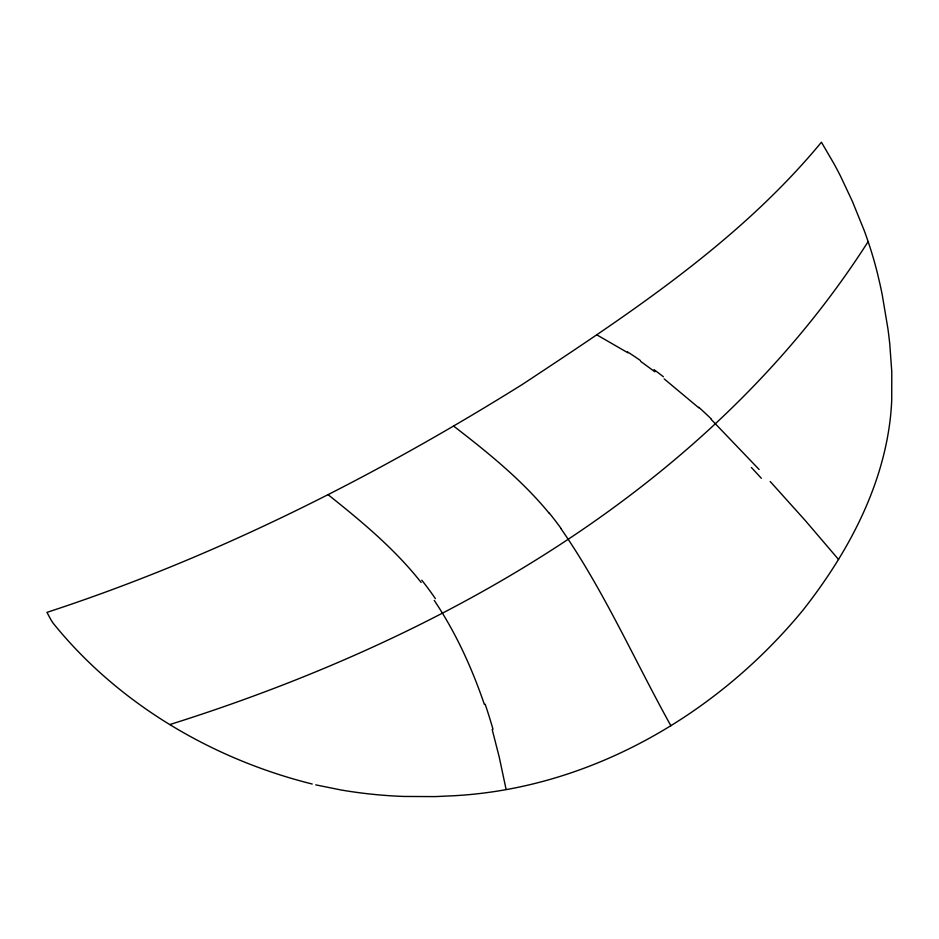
<?xml version="1.0" encoding="UTF-8"?>
<svg xmlns="http://www.w3.org/2000/svg" width="939" height="939" viewBox="0 0 939 939"><rect width="100%" height="100%" fill="white"/><g stroke="black" fill="none" stroke-linecap="round" stroke-linejoin="round"><path stroke-width="1.41" d="M868.141 241.628C710.835 487.717 442.433 638.79 169.865 724.544M312.241 784.03C212.273 759.111 118.091 703.687 53.1 623.132A75.038 67.878 -19.7 0 1 50.906 619.728L46.95 612.369C214.468 557.625 373.065 477.611 522.342 384.45C629.153 313.837 739.075 241.863 821.437 142.212L833.926 163.644A488.104 432.867 4 0 1 840.628 176.356L852.412 201.427L864.197 230.489A492.599 438.325 3.9 0 1 877.437 273.284L879.925 283.883A625.315 555.195 -3.1 0 1 882.226 294.776L887.918 328.709A642.358 570.184 -4 0 1 889.785 344.19L891.78 371.715L891.721 400.202A360.553 322.605 11.6 0 1 890.536 416.376C882.86 488.174 846.931 554.339 802.904 610.256C715.272 716.727 585.056 791.295 445.567 796.108A462.199 413.888 4.4 0 1 434.698 796.601L403.887 796.448A430.32 388.136 4.3 0 1 340.904 789.957L315.739 784.863M597.134 335.035L627.898 352.794M640.774 361.48L654.859 371.774M453.713 426.142C487.893 452.528 521.884 479.935 549.362 513.492M664.166 378.898L698.792 407.808M327.957 494.583C361.327 521.192 394.603 548.752 421.142 582.45M711.21 419.451L759.123 469.488M770.191 481.507L805.333 520.605L838.574 559.503M561.088 528.833C604.012 590.713 634.424 660.14 670.892 725.765M434.241 600.432C455.826 632.499 471.894 668.005 484.407 704.485M492.2 729.556L499.266 757.245L506.051 789.218M627.522 351.89A231.839 72.784 48.7 0 1 640.457 360.553M654.014 369.614A314.213 82.996 46.6 0 1 663.415 376.762M698.78 407.244A137.376 34.931 46.2 0 1 711.339 419.005M751.388 467.481A478.233 37.208 46.6 0 1 761.365 478.28M485.158 704.215A602.908 555.829 -24.2 0 1 492.998 729.31M421.775 580.196A141.965 58.652 61.2 0 1 435.367 598.624M549.362 513.187A107.386 29.919 57.5 0 1 561.17 528.61"/></g></svg>
